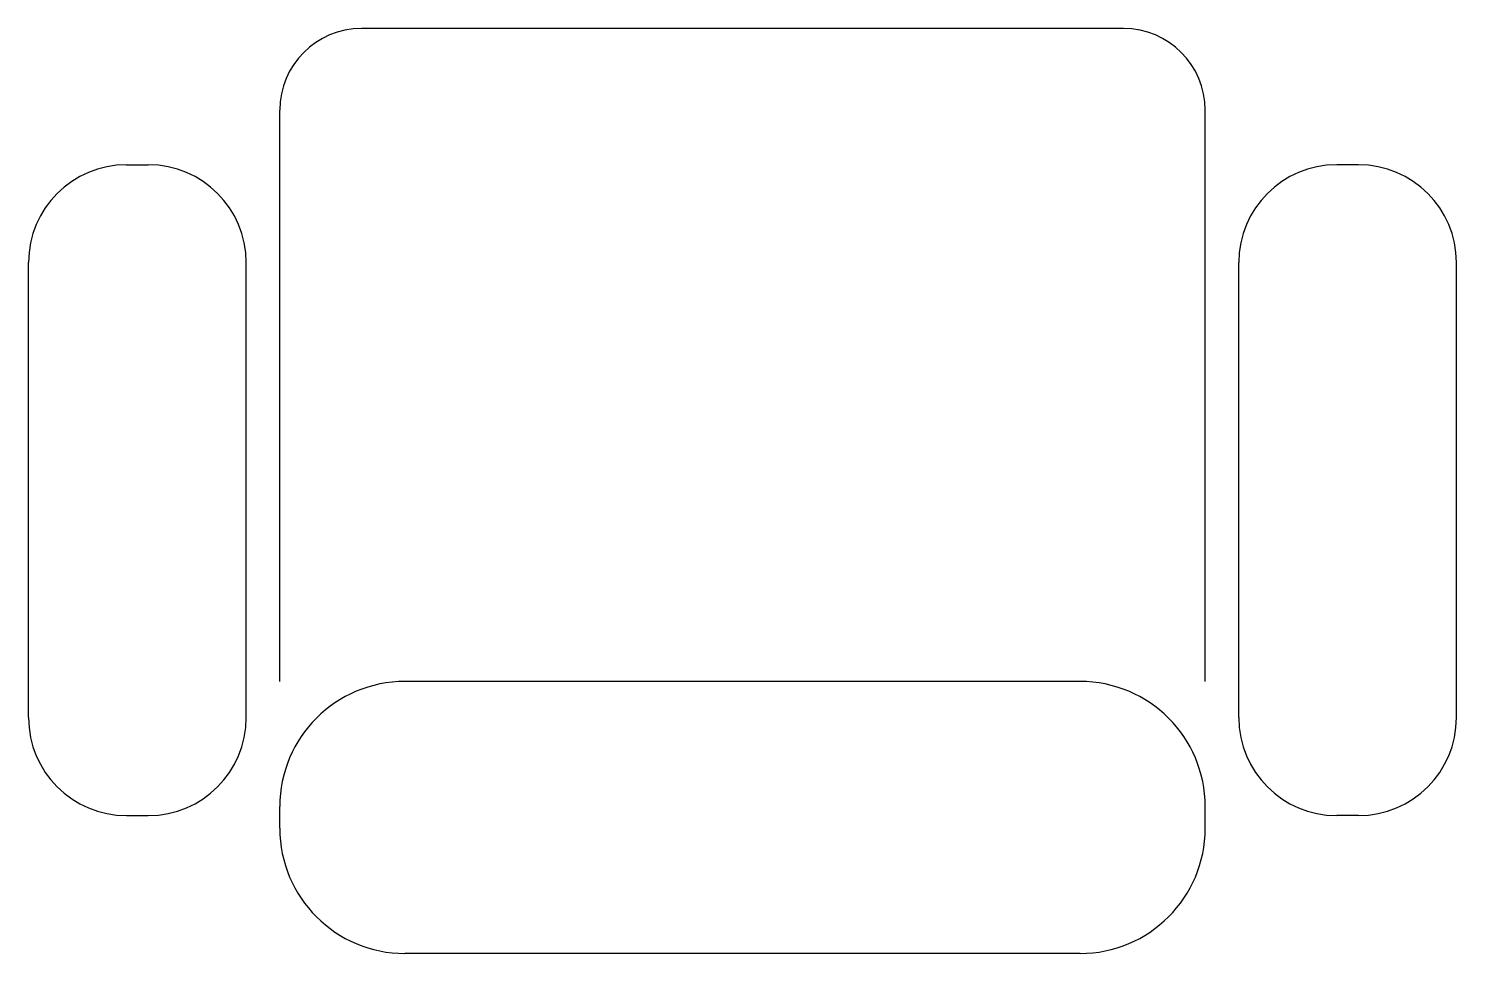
# Model space of a CAD drawing. Extents: x 11321 to 12633, y -5572 to -4722.
import ezdxf

# ---------------------------------------------------------------- set-up
doc = ezdxf.new("R2010")
doc.units = 0
doc.layers.get('0').update_dxf_attribs({"linetype": 'CONTINUOUS'})

# ---------------------------------------------------------------- blocks, each defined once
blk = doc.blocks.new('1-SEAT')
for p, q in [((350, 850), (-350, 850)), ((-425, 250), (-425, 775)), ((425, 250), (425, 775)), ((-565.753174, 724.845191), (-545.753174, 724.845191)), ((565.753174, 724.845191), (545.753174, 724.845191)), ((-655.753174, 216.754343), (-655.753174, 634.845191)), ((-455.753174, 216.754343), (-455.753174, 634.845191)), ((455.753174, 216.754343), (455.753174, 634.845191)), ((655.753174, 216.754343), (655.753174, 634.845191)), ((310, 250), (-310, 250)), ((-425, 115), (-425, 135)), ((425, 115), (425, 135)), ((-565.753174, 126.754343), (-545.753174, 126.754343)), ((565.753174, 126.754343), (545.753174, 126.754343)), ((310, 0), (-310, 0))]:
    blk.add_line(p, q)
for centre, radius, start, end in [((-350, 775), 75, 90, 180), ((350, 775), 75, 0, 90), ((-565.753174, 634.845191), 90, 90, 180), ((-545.753174, 634.845191), 90, 0, 90), ((545.753174, 634.845191), 90, 90, 180), ((565.753174, 634.845191), 90, 0, 90), ((-310, 135), 115, 90, 180), ((310, 135), 115, 0, 90), ((-565.753174, 216.754343), 90, 180, 270), ((-545.753174, 216.754343), 90, 270, 0), ((545.753174, 216.754343), 90, 180, 270), ((565.753174, 216.754343), 90, 270, 0), ((-310, 115), 115, 180, 270), ((310, 115), 115, 270, 0)]:
    blk.add_arc(centre, radius, start, end)

msp = doc.modelspace()

# ---------------------------------------------------------------- block references
msp.add_blockref('1-SEAT', (11977.089623, -5571.723385))

doc.saveas('drawing.dxf')
